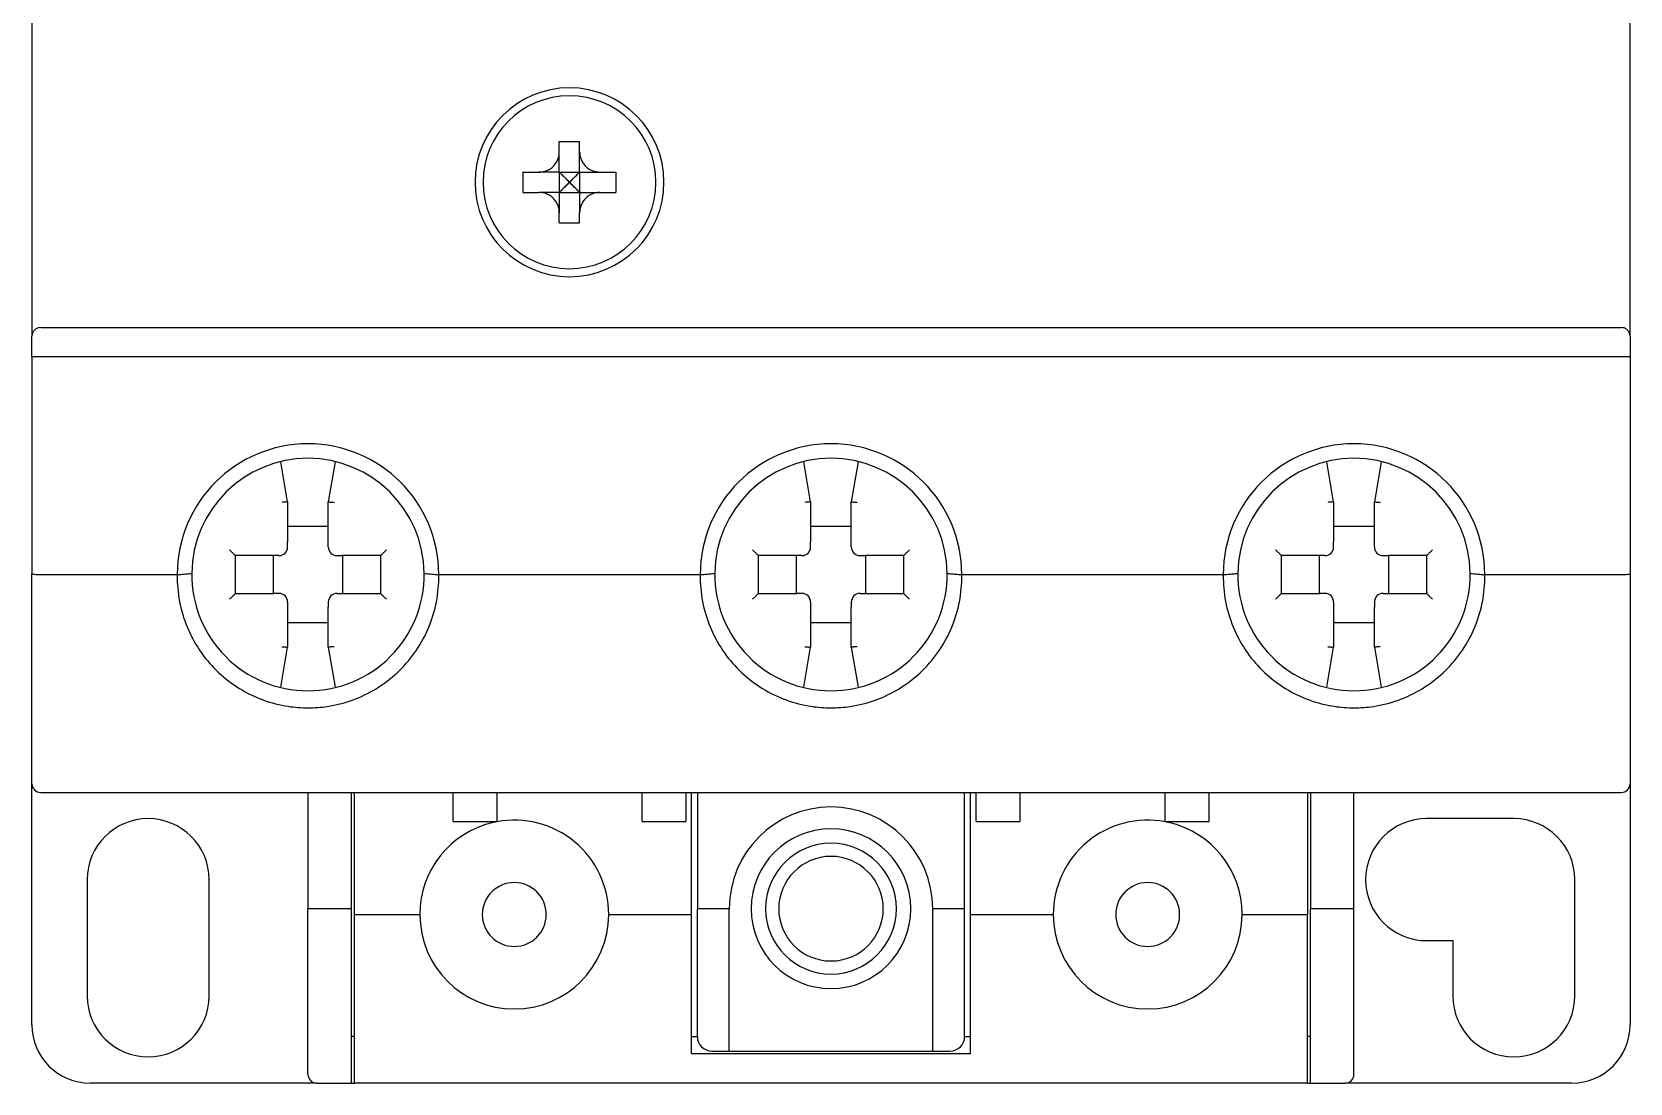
# Model space of a CAD drawing. Header units: inches. Extents: x 7 to 62, y 0 to 106.
# Drawn here: x 7.5 to 62.5, y 0 to 36.2 of the extents above; entities that cross this region are included whole.
import ezdxf

# ---------------------------------------------------------------- set-up
doc = ezdxf.new("R2010")
doc.units = ezdxf.units.IN

# ---------------------------------------------------------------- blocks, each defined once
blk = doc.blocks.new('MC-65A')
at = {"color": 7, "linetype": 'Continuous'}
for p, q in [((143340.945, 49847.14), (143340.945, 49833.514)), ((143395.945, 49833.514), (143395.945, 49847.14)), ((143359.095, 49839.864), (143359.095, 49840.214)), ((143359.095, 49840.214), (143359.795, 49840.214)), ((143359.095, 49840.214), (143359.795, 49840.214)), ((143359.095, 49839.864), (143359.095, 49840.214)), ((143359.795, 49839.864), (143359.795, 49840.214)), ((143359.795, 49839.864), (143359.795, 49840.214)), ((143359.095, 49839.164), (143359.095, 49839.864)), ((143359.095, 49839.164), (143359.095, 49839.864)), ((143359.795, 49839.164), (143359.795, 49839.864)), ((143359.795, 49839.164), (143359.795, 49839.864)), ((143357.845, 49839.164), (143357.845, 49838.464)), ((143357.845, 49839.164), (143358.395, 49839.164)), ((143357.845, 49839.164), (143358.395, 49839.164)), ((143357.845, 49839.164), (143357.845, 49838.464)), ((143359.095, 49839.164), (143358.395, 49839.164)), ((143359.095, 49839.164), (143358.395, 49839.164)), ((143359.095, 49839.164), (143359.095, 49838.464)), ((143359.095, 49839.164), (143359.795, 49839.164)), ((143359.095, 49839.164), (143359.795, 49839.164)), ((143359.095, 49839.164), (143359.095, 49838.464)), ((143359.795, 49839.164), (143360.495, 49839.164)), ((143359.795, 49839.164), (143359.795, 49838.464)), ((143359.795, 49839.164), (143360.495, 49839.164)), ((143359.795, 49839.164), (143359.795, 49838.464)), ((143360.495, 49839.164), (143361.045, 49839.164)), ((143360.495, 49839.164), (143361.045, 49839.164)), ((143361.045, 49839.164), (143361.045, 49838.464)), ((143361.045, 49839.164), (143361.045, 49838.464)), ((143357.845, 49838.464), (143358.395, 49838.464)), ((143357.845, 49838.464), (143358.395, 49838.464)), ((143359.095, 49838.464), (143358.395, 49838.464)), ((143359.095, 49838.464), (143358.395, 49838.464)), ((143359.095, 49838.464), (143359.095, 49837.764)), ((143359.095, 49838.464), (143359.795, 49838.464)), ((143359.095, 49838.464), (143359.795, 49838.464)), ((143359.095, 49838.464), (143359.095, 49837.764)), ((143359.795, 49838.464), (143360.495, 49838.464)), ((143359.795, 49838.464), (143359.795, 49837.764)), ((143359.795, 49838.464), (143359.795, 49837.764)), ((143359.795, 49838.464), (143360.495, 49838.464)), ((143360.495, 49838.464), (143361.045, 49838.464)), ((143360.495, 49838.464), (143361.045, 49838.464)), ((143359.095, 49837.414), (143359.095, 49837.764)), ((143359.095, 49837.414), (143359.095, 49837.764)), ((143359.795, 49837.414), (143359.795, 49837.764)), ((143359.795, 49837.414), (143359.795, 49837.764)), ((143359.095, 49837.414), (143359.795, 49837.414)), ((143359.095, 49837.414), (143359.795, 49837.414)), ((143340.945, 49832.814), (143340.945, 49833.514)), ((143341.245, 49833.814), (143395.645, 49833.814)), ((143395.945, 49833.514), (143395.945, 49832.814)), ((143340.945, 49832.814), (143395.945, 49832.814)), ((143340.945, 49832.814), (143340.945, 49825.34)), ((143395.945, 49832.814), (143395.945, 49825.34)), ((143395.945, 49832.814), (143395.945, 49825.34)), ((143349.745, 49827.814), (143349.514, 49829.19)), ((143351.377, 49829.19), (143351.145, 49827.814)), ((143367.745, 49827.814), (143367.514, 49829.19)), ((143369.377, 49829.19), (143369.145, 49827.814)), ((143385.745, 49827.814), (143385.514, 49829.19)), ((143387.377, 49829.19), (143387.145, 49827.814)), ((143349.745, 49827.814), (143349.745, 49826.435)), ((143349.745, 49827.814), (143349.745, 49826.435)), ((143351.145, 49826.435), (143351.145, 49827.814)), ((143351.145, 49826.435), (143351.145, 49827.814)), ((143367.745, 49827.814), (143367.745, 49826.435)), ((143367.745, 49827.814), (143367.745, 49826.435)), ((143369.145, 49826.435), (143369.145, 49827.814)), ((143369.145, 49826.435), (143369.145, 49827.814)), ((143385.745, 49827.814), (143385.745, 49826.435)), ((143385.745, 49827.814), (143385.745, 49826.435)), ((143387.145, 49826.435), (143387.145, 49827.814)), ((143387.145, 49826.435), (143387.145, 49827.814)), ((143351.145, 49826.964), (143349.745, 49826.964)), ((143369.145, 49826.964), (143367.745, 49826.964)), ((143387.145, 49826.964), (143385.745, 49826.964)), ((143349.745, 49826.264), (143349.745, 49826.435)), ((143351.145, 49826.264), (143351.145, 49826.435)), ((143367.745, 49826.264), (143367.745, 49826.435)), ((143369.145, 49826.264), (143369.145, 49826.435)), ((143385.745, 49826.264), (143385.745, 49826.435)), ((143387.145, 49826.264), (143387.145, 49826.435)), ((143349.275, 49825.964), (143347.945, 49825.964)), ((143349.275, 49825.964), (143347.945, 49825.964)), ((143347.945, 49824.664), (143347.945, 49825.964)), ((143349.245, 49825.964), (143349.245, 49824.664)), ((143349.445, 49825.964), (143349.275, 49825.964)), ((143351.445, 49825.964), (143351.616, 49825.964)), ((143352.945, 49825.964), (143351.616, 49825.964)), ((143352.945, 49825.964), (143351.616, 49825.964)), ((143351.645, 49824.664), (143351.645, 49825.964)), ((143352.945, 49825.964), (143352.945, 49824.664)), ((143367.275, 49825.964), (143365.945, 49825.964)), ((143367.275, 49825.964), (143365.945, 49825.964)), ((143365.945, 49824.664), (143365.945, 49825.964)), ((143367.245, 49825.964), (143367.245, 49824.664)), ((143367.445, 49825.964), (143367.275, 49825.964)), ((143369.445, 49825.964), (143369.616, 49825.964)), ((143370.945, 49825.964), (143369.616, 49825.964)), ((143370.945, 49825.964), (143369.616, 49825.964)), ((143369.645, 49824.664), (143369.645, 49825.964)), ((143370.945, 49825.964), (143370.945, 49824.664)), ((143383.945, 49824.664), (143383.945, 49825.964)), ((143385.275, 49825.964), (143383.945, 49825.964)), ((143385.275, 49825.964), (143383.945, 49825.964)), ((143385.245, 49825.964), (143385.245, 49824.664)), ((143385.445, 49825.964), (143385.275, 49825.964)), ((143387.445, 49825.964), (143387.616, 49825.964)), ((143388.945, 49825.964), (143387.616, 49825.964)), ((143388.945, 49825.964), (143387.616, 49825.964)), ((143387.645, 49824.664), (143387.645, 49825.964)), ((143388.945, 49825.964), (143388.945, 49824.664)), ((143340.945, 49818.114), (143340.945, 49825.34)), ((143340.945, 49818.114), (143340.945, 49825.34)), ((143341.245, 49825.314), (143345.945, 49825.314)), ((143354.945, 49825.314), (143363.945, 49825.314)), ((143372.945, 49825.314), (143381.945, 49825.314)), ((143390.945, 49825.314), (143395.645, 49825.314)), ((143395.945, 49825.34), (143395.945, 49818.114)), ((143347.945, 49824.664), (143349.275, 49824.664)), ((143347.945, 49824.664), (143349.275, 49824.664)), ((143349.445, 49824.664), (143349.275, 49824.664)), ((143351.445, 49824.664), (143351.616, 49824.664)), ((143351.616, 49824.664), (143352.945, 49824.664)), ((143351.616, 49824.664), (143352.945, 49824.664)), ((143365.945, 49824.664), (143367.275, 49824.664)), ((143365.945, 49824.664), (143367.275, 49824.664)), ((143367.445, 49824.664), (143367.275, 49824.664)), ((143369.445, 49824.664), (143369.616, 49824.664)), ((143369.616, 49824.664), (143370.945, 49824.664)), ((143369.616, 49824.664), (143370.945, 49824.664)), ((143383.945, 49824.664), (143385.275, 49824.664)), ((143383.945, 49824.664), (143385.275, 49824.664)), ((143385.445, 49824.664), (143385.275, 49824.664)), ((143387.445, 49824.664), (143387.616, 49824.664)), ((143387.616, 49824.664), (143388.945, 49824.664)), ((143387.616, 49824.664), (143388.945, 49824.664)), ((143349.745, 49824.364), (143349.745, 49824.193)), ((143349.745, 49824.193), (143349.745, 49822.814)), ((143349.745, 49824.193), (143349.745, 49822.814)), ((143351.145, 49824.364), (143351.145, 49824.193)), ((143351.145, 49822.814), (143351.145, 49824.193)), ((143351.145, 49822.814), (143351.145, 49824.193)), ((143367.745, 49824.364), (143367.745, 49824.193)), ((143367.745, 49824.193), (143367.745, 49822.814)), ((143367.745, 49824.193), (143367.745, 49822.814)), ((143369.145, 49824.364), (143369.145, 49824.193)), ((143369.145, 49822.814), (143369.145, 49824.193)), ((143369.145, 49822.814), (143369.145, 49824.193)), ((143385.745, 49824.364), (143385.745, 49824.193)), ((143385.745, 49824.193), (143385.745, 49822.814)), ((143385.745, 49824.193), (143385.745, 49822.814)), ((143387.145, 49824.364), (143387.145, 49824.193)), ((143387.145, 49822.814), (143387.145, 49824.193)), ((143387.145, 49822.814), (143387.145, 49824.193)), ((143349.745, 49823.664), (143351.145, 49823.664)), ((143367.745, 49823.664), (143369.145, 49823.664)), ((143385.745, 49823.664), (143387.145, 49823.664)), ((143349.514, 49821.438), (143349.745, 49822.814)), ((143351.145, 49822.814), (143351.377, 49821.438)), ((143367.514, 49821.438), (143367.745, 49822.814)), ((143369.145, 49822.814), (143369.377, 49821.438)), ((143385.514, 49821.438), (143385.745, 49822.814)), ((143387.145, 49822.814), (143387.377, 49821.438)), ((143340.945, 49809.814), (143340.945, 49818.114)), ((143395.945, 49818.114), (143395.945, 49809.814)), ((143341.245, 49817.814), (143395.645, 49817.814)), ((143350.445, 49817.814), (143350.445, 49813.814)), ((143351.945, 49813.814), (143351.945, 49817.814)), ((143352.045, 49813.814), (143352.045, 49817.814)), ((143355.445, 49816.814), (143355.445, 49817.814)), ((143356.945, 49817.814), (143356.945, 49816.814)), ((143361.945, 49816.814), (143361.945, 49817.814)), ((143363.445, 49817.814), (143363.445, 49816.814)), ((143363.645, 49813.614), (143363.645, 49817.814)), ((143363.845, 49817.814), (143363.845, 49813.814)), ((143373.045, 49813.814), (143373.045, 49817.814)), ((143373.245, 49813.614), (143373.245, 49817.814)), ((143373.445, 49816.814), (143373.445, 49817.814)), ((143374.945, 49817.814), (143374.945, 49816.814)), ((143379.945, 49816.814), (143379.945, 49817.814)), ((143381.445, 49817.814), (143381.445, 49816.814)), ((143384.845, 49817.814), (143384.845, 49813.814)), ((143384.945, 49817.814), (143384.945, 49813.814)), ((143386.445, 49813.814), (143386.445, 49817.814)), ((143355.445, 49816.814), (143356.945, 49816.814)), ((143361.945, 49816.814), (143363.445, 49816.814)), ((143373.445, 49816.814), (143374.945, 49816.814)), ((143379.945, 49816.814), (143381.445, 49816.814)), ((143391.945, 49816.914), (143388.945, 49816.914)), ((143342.845, 49814.814), (143342.845, 49810.814)), ((143347.045, 49810.814), (143347.045, 49814.814)), ((143394.045, 49810.814), (143394.045, 49814.814)), ((143350.445, 49808.114), (143350.445, 49813.814)), ((143351.945, 49813.814), (143350.445, 49813.814)), ((143351.945, 49813.614), (143351.945, 49813.814)), ((143351.945, 49807.814), (143351.945, 49813.614)), ((143352.045, 49813.614), (143352.045, 49813.814)), ((143352.045, 49807.814), (143352.045, 49813.614)), ((143352.045, 49813.614), (143354.295, 49813.614)), ((143360.795, 49813.614), (143363.645, 49813.614)), ((143363.645, 49808.814), (143363.645, 49813.614)), ((143363.845, 49809.414), (143363.845, 49813.814)), ((143364.945, 49813.814), (143363.845, 49813.814)), ((143364.945, 49808.914), (143364.945, 49813.814)), ((143373.045, 49813.814), (143371.945, 49813.814)), ((143371.945, 49808.914), (143371.945, 49813.814)), ((143373.045, 49809.414), (143373.045, 49813.814)), ((143373.245, 49808.814), (143373.245, 49813.614)), ((143373.245, 49813.614), (143376.095, 49813.614)), ((143382.595, 49813.614), (143384.845, 49813.614)), ((143384.845, 49813.814), (143384.845, 49813.614)), ((143384.845, 49807.814), (143384.845, 49813.614)), ((143386.445, 49813.814), (143384.945, 49813.814)), ((143384.945, 49813.614), (143384.945, 49813.814)), ((143384.945, 49807.814), (143384.945, 49813.614)), ((143386.445, 49808.114), (143386.445, 49813.814)), ((143388.945, 49812.714), (143389.845, 49812.714)), ((143389.845, 49812.714), (143389.845, 49810.814)), ((143352.045, 49809.414), (143351.945, 49809.414)), ((143363.645, 49809.414), (143363.845, 49809.414)), ((143373.045, 49809.414), (143373.245, 49809.414)), ((143384.945, 49809.414), (143384.845, 49809.414)), ((143364.345, 49808.814), (143363.645, 49808.814)), ((143364.345, 49808.914), (143364.945, 49808.914)), ((143364.945, 49808.814), (143364.345, 49808.814)), ((143364.945, 49808.914), (143371.945, 49808.914)), ((143371.945, 49808.814), (143364.945, 49808.814)), ((143371.945, 49808.914), (143372.545, 49808.914)), ((143372.545, 49808.814), (143371.945, 49808.814)), ((143373.245, 49808.814), (143372.545, 49808.814)), ((143350.745, 49807.814), (143342.945, 49807.814)), ((143350.745, 49807.814), (143351.945, 49807.814)), ((143351.945, 49807.814), (143352.045, 49807.814)), ((143384.845, 49807.814), (143352.045, 49807.814)), ((143384.845, 49807.814), (143384.945, 49807.814)), ((143384.945, 49807.814), (143386.145, 49807.814)), ((143393.945, 49807.814), (143386.145, 49807.814))]:
    blk.add_line(p, q, dxfattribs=at)
for centre, radius, start, end in [((143359.445, 49838.814), 3.25, 0, 180), ((143359.445, 49838.814), 2.975, 0, 180), ((143359.445, 49838.814), 3.25, 180, 0), ((143359.445, 49838.814), 2.975, 180, 0), ((143350.445, 49825.314), 4.5, 0, 180), ((143368.445, 49825.314), 4.5, 0, 180), ((143386.445, 49825.314), 4.5, 0, 180), ((143350.445, 49825.314), 4, 90, 179.4428), ((143350.445, 49825.314), 4, 0.5582, 90), ((143368.445, 49825.314), 4, 90, 179.4428), ((143368.445, 49825.314), 4, 0.5582, 90), ((143386.445, 49825.314), 4, 90, 179.4428), ((143386.445, 49825.314), 4, 0.5582, 90), ((143349.445, 49826.264), 0.3, 270, 0), ((143349.445, 49826.264), 0.3, 270, 0), ((143351.445, 49826.264), 0.3, 180, 270), ((143351.445, 49826.264), 0.3, 180, 270), ((143367.445, 49826.264), 0.3, 270, 0), ((143367.445, 49826.264), 0.3, 270, 0), ((143369.445, 49826.264), 0.3, 180, 270), ((143369.445, 49826.264), 0.3, 180, 270), ((143385.445, 49826.264), 0.3, 270, 0), ((143385.445, 49826.264), 0.3, 270, 0), ((143387.445, 49826.264), 0.3, 180, 270), ((143387.445, 49826.264), 0.3, 180, 270), ((143350.445, 49825.314), 4, 179.4428, 270), ((143350.445, 49825.314), 4, 270, 0.5582), ((143368.445, 49825.314), 4, 179.4428, 270), ((143368.445, 49825.314), 4, 270, 0.5582), ((143386.445, 49825.314), 4, 179.4428, 270), ((143386.445, 49825.314), 4, 270, 0.5582), ((143349.445, 49824.364), 0.3, 0, 90), ((143349.445, 49824.364), 0.3, 0, 90), ((143351.445, 49824.364), 0.3, 90, 180), ((143351.445, 49824.364), 0.3, 90, 180), ((143367.445, 49824.364), 0.3, 0, 90), ((143367.445, 49824.364), 0.3, 0, 90), ((143369.445, 49824.364), 0.3, 90, 180), ((143369.445, 49824.364), 0.3, 90, 180), ((143385.445, 49824.364), 0.3, 0, 90), ((143385.445, 49824.364), 0.3, 0, 90), ((143387.445, 49824.364), 0.3, 90, 180), ((143387.445, 49824.364), 0.3, 90, 180), ((143341.245, 49818.114), 0.3, 180, 270), ((143395.645, 49818.114), 0.3, 270, 0), ((143344.945, 49814.814), 2.1, 0, 180), ((143357.545, 49813.614), 3.25, 100.6423, 102.8571), ((143357.545, 49813.614), 3.25, 0, 100.6423), ((143368.445, 49813.814), 3.5, 0, 180), ((143379.345, 49813.614), 3.25, 79.3577, 180), ((143379.345, 49813.614), 3.25, 77.1429, 79.3577), ((143388.945, 49814.814), 2.1, 90, 270), ((143391.945, 49814.814), 2.1, 0, 90), ((143357.545, 49813.614), 3.25, 102.8571, 180), ((143368.445, 49813.814), 2.75, 0, 180), ((143379.345, 49813.614), 3.25, 0, 77.1429), ((143368.445, 49813.814), 2.25, 0, 180), ((143368.445, 49813.814), 1.8, 0, 180), ((143357.545, 49813.614), 1.1, 0, 180), ((143379.345, 49813.614), 1.1, 0, 180), ((143357.545, 49813.614), 3.25, 180, 0), ((143357.545, 49813.614), 1.1, 180, 0), ((143368.445, 49813.814), 2.75, 180, 0), ((143368.445, 49813.814), 2.25, 180, 0), ((143368.445, 49813.814), 1.8, 180, 0), ((143379.345, 49813.614), 3.25, 180, 0), ((143379.345, 49813.614), 1.1, 180, 0), ((143344.945, 49810.814), 2.1, 180, 0), ((143391.945, 49810.814), 2.1, 180, 0), ((143342.945, 49809.814), 2, 180, 270), ((143393.945, 49809.814), 2, 270, 0), ((143364.345, 49809.414), 0.5, 180, 270), ((143372.545, 49809.414), 0.5, 270, 0), ((143350.745, 49808.114), 0.3, 180, 270), ((143386.145, 49808.114), 0.3, 270, 0)]:
    blk.add_arc(centre, radius, start, end, dxfattribs=at)
for points, knots in [([(143358.395, 49839.164), (143358.449, 49839.164), (143358.556, 49839.175), (143358.706, 49839.227), (143358.839, 49839.31), (143358.949, 49839.42), (143359.032, 49839.553), (143359.084, 49839.704), (143359.095, 49839.81), (143359.095, 49839.864)], [0, 0, 0, 0, 0.161022, 0.318559, 0.472641, 0.627515, 0.781598, 0.939134, 1.100156, 1.100156, 1.100156, 1.100156]), ([(143358.395, 49839.164), (143358.449, 49839.164), (143358.556, 49839.175), (143358.706, 49839.227), (143358.839, 49839.31), (143358.949, 49839.42), (143359.032, 49839.553), (143359.084, 49839.704), (143359.095, 49839.81), (143359.095, 49839.864)], [0, 0, 0, 0, 0.161022, 0.318559, 0.472641, 0.627515, 0.781598, 0.939134, 1.100156, 1.100156, 1.100156, 1.100156]), ([(143359.795, 49839.864), (143359.795, 49839.81), (143359.807, 49839.704), (143359.859, 49839.553), (143359.942, 49839.42), (143360.052, 49839.31), (143360.185, 49839.227), (143360.335, 49839.175), (143360.442, 49839.164), (143360.495, 49839.164)], [0, 0, 0, 0, 0.161022, 0.318559, 0.472641, 0.627515, 0.781598, 0.939134, 1.100156, 1.100156, 1.100156, 1.100156]), ([(143359.795, 49839.864), (143359.795, 49839.81), (143359.807, 49839.704), (143359.859, 49839.553), (143359.942, 49839.42), (143360.052, 49839.31), (143360.185, 49839.227), (143360.335, 49839.175), (143360.442, 49839.164), (143360.495, 49839.164)], [0, 0, 0, 0, 0.161022, 0.318559, 0.472641, 0.627515, 0.781598, 0.939134, 1.100156, 1.100156, 1.100156, 1.100156]), ([(143359.095, 49839.164), (143359.134, 49839.126), (143359.211, 49839.049), (143359.327, 49838.932), (143359.406, 49838.853), (143359.445, 49838.814)], [0, 0, 0, 0, 0.1618825, 0.327047, 0.4949747, 0.4949747, 0.4949747, 0.4949747]), ([(143359.095, 49839.164), (143359.134, 49839.126), (143359.211, 49839.049), (143359.327, 49838.932), (143359.406, 49838.853), (143359.445, 49838.814)], [0, 0, 0, 0, 0.1618825, 0.327047, 0.4949747, 0.4949747, 0.4949747, 0.4949747]), ([(143359.445, 49838.814), (143359.406, 49838.774), (143359.327, 49838.696), (143359.211, 49838.579), (143359.134, 49838.502), (143359.095, 49838.464)], [0, 0, 0, 0, 0.1679277, 0.3330923, 0.4949747, 0.4949747, 0.4949747, 0.4949747]), ([(143359.445, 49838.814), (143359.406, 49838.774), (143359.327, 49838.696), (143359.211, 49838.579), (143359.134, 49838.502), (143359.095, 49838.464)], [0, 0, 0, 0, 0.1679277, 0.3330923, 0.4949747, 0.4949747, 0.4949747, 0.4949747]), ([(143359.445, 49838.814), (143359.485, 49838.853), (143359.564, 49838.932), (143359.68, 49839.049), (143359.757, 49839.126), (143359.795, 49839.164)], [0, 0, 0, 0, 0.1679429, 0.3331074, 0.4949747, 0.4949747, 0.4949747, 0.4949747]), ([(143359.445, 49838.814), (143359.485, 49838.853), (143359.564, 49838.932), (143359.68, 49839.049), (143359.757, 49839.126), (143359.795, 49839.164)], [0, 0, 0, 0, 0.1679429, 0.3331074, 0.4949747, 0.4949747, 0.4949747, 0.4949747]), ([(143359.795, 49838.464), (143359.757, 49838.502), (143359.68, 49838.579), (143359.564, 49838.696), (143359.485, 49838.774), (143359.445, 49838.814)], [0, 0, 0, 0, 0.1618624, 0.3270268, 0.4949747, 0.4949747, 0.4949747, 0.4949747]), ([(143359.795, 49838.464), (143359.757, 49838.502), (143359.68, 49838.579), (143359.564, 49838.696), (143359.485, 49838.774), (143359.445, 49838.814)], [0, 0, 0, 0, 0.1618624, 0.3270268, 0.4949747, 0.4949747, 0.4949747, 0.4949747]), ([(143359.095, 49837.764), (143359.095, 49837.818), (143359.084, 49837.924), (143359.032, 49838.074), (143358.949, 49838.207), (143358.839, 49838.317), (143358.706, 49838.4), (143358.556, 49838.452), (143358.449, 49838.464), (143358.395, 49838.464)], [0, 0, 0, 0, 0.161022, 0.318559, 0.472641, 0.627515, 0.781598, 0.939134, 1.100156, 1.100156, 1.100156, 1.100156]), ([(143359.095, 49837.764), (143359.095, 49837.818), (143359.084, 49837.924), (143359.032, 49838.074), (143358.949, 49838.207), (143358.839, 49838.317), (143358.706, 49838.4), (143358.556, 49838.452), (143358.449, 49838.464), (143358.395, 49838.464)], [0, 0, 0, 0, 0.161022, 0.318559, 0.472641, 0.627515, 0.781598, 0.939134, 1.100156, 1.100156, 1.100156, 1.100156]), ([(143360.495, 49838.464), (143360.442, 49838.464), (143360.335, 49838.452), (143360.185, 49838.4), (143360.052, 49838.317), (143359.942, 49838.207), (143359.859, 49838.074), (143359.807, 49837.924), (143359.795, 49837.818), (143359.795, 49837.764)], [0, 0, 0, 0, 0.161022, 0.318559, 0.472641, 0.627515, 0.781598, 0.939134, 1.100156, 1.100156, 1.100156, 1.100156]), ([(143360.495, 49838.464), (143360.442, 49838.464), (143360.335, 49838.452), (143360.185, 49838.4), (143360.052, 49838.317), (143359.942, 49838.207), (143359.859, 49838.074), (143359.807, 49837.924), (143359.795, 49837.818), (143359.795, 49837.764)], [0, 0, 0, 0, 0.161022, 0.318559, 0.472641, 0.627515, 0.781598, 0.939134, 1.100156, 1.100156, 1.100156, 1.100156]), ([(143341.245, 49833.814), (143341.214, 49833.814), (143341.152, 49833.804), (143341.068, 49833.762), (143341.001, 49833.696), (143340.956, 49833.611), (143340.945, 49833.547), (143340.945, 49833.514)], [0, 0, 0, 0, 0.0931303, 0.1862659, 0.2768279, 0.3704977, 0.4692985, 0.4692985, 0.4692985, 0.4692985]), ([(143395.945, 49833.514), (143395.945, 49833.547), (143395.935, 49833.611), (143395.89, 49833.696), (143395.823, 49833.762), (143395.739, 49833.804), (143395.677, 49833.814), (143395.645, 49833.814)], [0, 0, 0, 0, 0.0988008, 0.1924706, 0.2830326, 0.3761682, 0.4692985, 0.4692985, 0.4692985, 0.4692985]), ([(143349.745, 49827.814), (143349.74, 49827.813), (143349.721, 49827.812), (143349.68, 49827.808), (143349.618, 49827.803), (143349.571, 49827.799), (143349.545, 49827.797)], [0, 0, 0, 0, 0.0153317, 0.058919, 0.1240255, 0.2006966, 0.2006966, 0.2006966, 0.2006966]), ([(143351.145, 49827.814), (143351.151, 49827.813), (143351.17, 49827.812), (143351.211, 49827.808), (143351.273, 49827.803), (143351.32, 49827.799), (143351.345, 49827.797)], [0, 0, 0, 0, 0.0153317, 0.058919, 0.1240255, 0.2006966, 0.2006966, 0.2006966, 0.2006966]), ([(143367.745, 49827.814), (143367.74, 49827.813), (143367.721, 49827.812), (143367.68, 49827.808), (143367.618, 49827.803), (143367.571, 49827.799), (143367.545, 49827.797)], [0, 0, 0, 0, 0.0153317, 0.058919, 0.1240255, 0.2006966, 0.2006966, 0.2006966, 0.2006966]), ([(143369.145, 49827.814), (143369.151, 49827.813), (143369.17, 49827.812), (143369.211, 49827.808), (143369.273, 49827.803), (143369.32, 49827.799), (143369.345, 49827.797)], [0, 0, 0, 0, 0.0153317, 0.058919, 0.1240255, 0.2006966, 0.2006966, 0.2006966, 0.2006966]), ([(143385.745, 49827.814), (143385.74, 49827.813), (143385.721, 49827.812), (143385.68, 49827.808), (143385.618, 49827.803), (143385.571, 49827.799), (143385.545, 49827.797)], [0, 0, 0, 0, 0.0153317, 0.058919, 0.1240255, 0.2006966, 0.2006966, 0.2006966, 0.2006966]), ([(143387.145, 49827.814), (143387.151, 49827.813), (143387.17, 49827.812), (143387.211, 49827.808), (143387.273, 49827.803), (143387.32, 49827.799), (143387.345, 49827.797)], [0, 0, 0, 0, 0.0153317, 0.058919, 0.1240255, 0.2006966, 0.2006966, 0.2006966, 0.2006966]), ([(143347.945, 49825.964), (143347.942, 49825.967), (143347.93, 49825.98), (143347.906, 49826.004), (143347.872, 49826.038), (143347.832, 49826.078), (143347.789, 49826.12), (143347.76, 49826.149), (143347.745, 49826.164)], [0, 0, 0, 0, 0.0149643, 0.0517887, 0.1018339, 0.1596822, 0.2213271, 0.2828427, 0.2828427, 0.2828427, 0.2828427]), ([(143353.145, 49826.164), (143353.131, 49826.149), (143353.102, 49826.12), (143353.059, 49826.078), (143353.019, 49826.038), (143352.985, 49826.004), (143352.961, 49825.98), (143352.949, 49825.967), (143352.945, 49825.964)], [0, 0, 0, 0, 0.0615156, 0.1231606, 0.1810088, 0.231054, 0.2678784, 0.2828427, 0.2828427, 0.2828427, 0.2828427]), ([(143365.945, 49825.964), (143365.942, 49825.967), (143365.93, 49825.98), (143365.906, 49826.004), (143365.872, 49826.038), (143365.832, 49826.078), (143365.789, 49826.12), (143365.76, 49826.149), (143365.745, 49826.164)], [0, 0, 0, 0, 0.0149643, 0.0517887, 0.1018339, 0.1596822, 0.2213271, 0.2828427, 0.2828427, 0.2828427, 0.2828427]), ([(143371.145, 49826.164), (143371.131, 49826.149), (143371.102, 49826.12), (143371.059, 49826.078), (143371.019, 49826.038), (143370.985, 49826.004), (143370.961, 49825.98), (143370.949, 49825.967), (143370.945, 49825.964)], [0, 0, 0, 0, 0.0615156, 0.1231606, 0.1810088, 0.231054, 0.2678784, 0.2828427, 0.2828427, 0.2828427, 0.2828427]), ([(143383.945, 49825.964), (143383.942, 49825.967), (143383.93, 49825.98), (143383.906, 49826.004), (143383.872, 49826.038), (143383.832, 49826.078), (143383.789, 49826.12), (143383.76, 49826.149), (143383.745, 49826.164)], [0, 0, 0, 0, 0.0149643, 0.0517887, 0.1018339, 0.1596822, 0.2213271, 0.2828427, 0.2828427, 0.2828427, 0.2828427]), ([(143389.145, 49826.164), (143389.131, 49826.149), (143389.102, 49826.12), (143389.059, 49826.078), (143389.019, 49826.038), (143388.985, 49826.004), (143388.961, 49825.98), (143388.949, 49825.967), (143388.945, 49825.964)], [0, 0, 0, 0, 0.0615156, 0.1231606, 0.1810088, 0.231054, 0.2678784, 0.2828427, 0.2828427, 0.2828427, 0.2828427]), ([(143340.945, 49825.34), (143340.945, 49825.332), (143340.99, 49825.329), (143341.039, 49825.319), (143341.138, 49825.315), (143341.207, 49825.314), (143341.245, 49825.314)], [0, 0, 0, 0, 0.0248578, 0.0903121, 0.1878135, 0.3028517, 0.3028517, 0.3028517, 0.3028517]), ([(143345.946, 49825.314), (143345.945, 49825.27), (143345.944, 49824.922), (143346.017, 49824.269), (143346.3, 49823.399), (143346.751, 49822.605), (143347.35, 49821.919), (143348.075, 49821.366), (143348.891, 49820.972), (143349.695, 49820.767), (143350.219, 49820.727), (143350.445, 49820.727)], [0, 0, 0, 0, 0.130937, 1.044186, 1.954991, 2.859112, 3.762926, 4.67151, 5.575891, 6.463527, 7.144069, 7.144069, 7.144069, 7.144069]), ([(143345.946, 49825.314), (143346.002, 49825.318), (143346.114, 49825.321), (143346.28, 49825.338), (143346.391, 49825.347), (143346.446, 49825.353)], [0, 0, 0, 0, 0.168819, 0.3361386, 0.5017611, 0.5017611, 0.5017611, 0.5017611]), ([(143350.445, 49820.727), (143350.668, 49820.727), (143351.187, 49820.766), (143351.988, 49820.967), (143352.806, 49821.36), (143353.533, 49821.911), (143354.135, 49822.598), (143354.588, 49823.391), (143354.873, 49824.262), (143354.947, 49824.918), (143354.946, 49825.268), (143354.945, 49825.314)], [0, 0, 0, 0, 0.666683, 1.555472, 2.461017, 3.370722, 4.275631, 5.18091, 6.092917, 7.007321, 7.144067, 7.144067, 7.144067, 7.144067]), ([(143354.445, 49825.353), (143354.5, 49825.347), (143354.611, 49825.338), (143354.777, 49825.321), (143354.889, 49825.318), (143354.945, 49825.314)], [0, 0, 0, 0, 0.165564, 0.3328837, 0.5017573, 0.5017573, 0.5017573, 0.5017573]), ([(143363.946, 49825.314), (143363.945, 49825.27), (143363.944, 49824.922), (143364.017, 49824.269), (143364.3, 49823.399), (143364.751, 49822.605), (143365.35, 49821.919), (143366.075, 49821.366), (143366.891, 49820.972), (143367.695, 49820.767), (143368.219, 49820.727), (143368.445, 49820.727)], [0, 0, 0, 0, 0.130937, 1.044186, 1.954991, 2.859112, 3.762926, 4.67151, 5.575891, 6.463527, 7.144069, 7.144069, 7.144069, 7.144069]), ([(143363.946, 49825.314), (143364.002, 49825.318), (143364.114, 49825.321), (143364.28, 49825.338), (143364.391, 49825.347), (143364.446, 49825.353)], [0, 0, 0, 0, 0.168819, 0.3361386, 0.5017611, 0.5017611, 0.5017611, 0.5017611]), ([(143368.445, 49820.727), (143368.668, 49820.727), (143369.187, 49820.766), (143369.988, 49820.967), (143370.806, 49821.36), (143371.533, 49821.911), (143372.135, 49822.598), (143372.588, 49823.391), (143372.873, 49824.262), (143372.947, 49824.918), (143372.946, 49825.268), (143372.945, 49825.314)], [0, 0, 0, 0, 0.666683, 1.555472, 2.461017, 3.370722, 4.275631, 5.18091, 6.092917, 7.007321, 7.144067, 7.144067, 7.144067, 7.144067]), ([(143372.445, 49825.353), (143372.5, 49825.347), (143372.611, 49825.338), (143372.777, 49825.321), (143372.889, 49825.318), (143372.945, 49825.314)], [0, 0, 0, 0, 0.165564, 0.3328837, 0.5017573, 0.5017573, 0.5017573, 0.5017573]), ([(143381.946, 49825.314), (143381.945, 49825.27), (143381.944, 49824.922), (143382.017, 49824.269), (143382.3, 49823.399), (143382.751, 49822.605), (143383.35, 49821.919), (143384.075, 49821.366), (143384.891, 49820.972), (143385.695, 49820.767), (143386.219, 49820.727), (143386.445, 49820.727)], [0, 0, 0, 0, 0.130937, 1.044186, 1.954991, 2.859112, 3.762926, 4.67151, 5.575891, 6.463527, 7.144069, 7.144069, 7.144069, 7.144069]), ([(143381.946, 49825.314), (143382.002, 49825.318), (143382.114, 49825.321), (143382.28, 49825.338), (143382.391, 49825.347), (143382.446, 49825.353)], [0, 0, 0, 0, 0.168819, 0.3361386, 0.5017611, 0.5017611, 0.5017611, 0.5017611]), ([(143386.445, 49820.727), (143386.668, 49820.727), (143387.187, 49820.766), (143387.988, 49820.967), (143388.806, 49821.36), (143389.533, 49821.911), (143390.135, 49822.598), (143390.588, 49823.391), (143390.873, 49824.262), (143390.947, 49824.918), (143390.946, 49825.268), (143390.945, 49825.314)], [0, 0, 0, 0, 0.666683, 1.555472, 2.461017, 3.370722, 4.275631, 5.18091, 6.092917, 7.007321, 7.144067, 7.144067, 7.144067, 7.144067]), ([(143390.445, 49825.353), (143390.5, 49825.347), (143390.611, 49825.338), (143390.777, 49825.321), (143390.889, 49825.318), (143390.945, 49825.314)], [0, 0, 0, 0, 0.165564, 0.3328837, 0.5017573, 0.5017573, 0.5017573, 0.5017573]), ([(143395.645, 49825.314), (143395.684, 49825.314), (143395.753, 49825.315), (143395.852, 49825.319), (143395.901, 49825.329), (143395.945, 49825.332), (143395.945, 49825.34)], [0, 0, 0, 0, 0.1150382, 0.2125397, 0.2779939, 0.3028517, 0.3028517, 0.3028517, 0.3028517]), ([(143347.745, 49824.464), (143347.76, 49824.478), (143347.789, 49824.507), (143347.832, 49824.55), (143347.872, 49824.59), (143347.906, 49824.624), (143347.93, 49824.648), (143347.942, 49824.66), (143347.945, 49824.664)], [0, 0, 0, 0, 0.0615156, 0.1231606, 0.1810088, 0.231054, 0.2678784, 0.2828427, 0.2828427, 0.2828427, 0.2828427]), ([(143352.945, 49824.664), (143352.949, 49824.66), (143352.961, 49824.648), (143352.985, 49824.624), (143353.019, 49824.59), (143353.059, 49824.55), (143353.102, 49824.507), (143353.131, 49824.478), (143353.145, 49824.464)], [0, 0, 0, 0, 0.0149643, 0.0517887, 0.1018339, 0.1596822, 0.2213271, 0.2828427, 0.2828427, 0.2828427, 0.2828427]), ([(143365.745, 49824.464), (143365.76, 49824.478), (143365.789, 49824.507), (143365.832, 49824.55), (143365.872, 49824.59), (143365.906, 49824.624), (143365.93, 49824.648), (143365.942, 49824.66), (143365.945, 49824.664)], [0, 0, 0, 0, 0.0615156, 0.1231606, 0.1810088, 0.231054, 0.2678784, 0.2828427, 0.2828427, 0.2828427, 0.2828427]), ([(143370.945, 49824.664), (143370.949, 49824.66), (143370.961, 49824.648), (143370.985, 49824.624), (143371.019, 49824.59), (143371.059, 49824.55), (143371.102, 49824.507), (143371.131, 49824.478), (143371.145, 49824.464)], [0, 0, 0, 0, 0.0149643, 0.0517887, 0.1018339, 0.1596822, 0.2213271, 0.2828427, 0.2828427, 0.2828427, 0.2828427]), ([(143383.745, 49824.464), (143383.76, 49824.478), (143383.789, 49824.507), (143383.832, 49824.55), (143383.872, 49824.59), (143383.906, 49824.624), (143383.93, 49824.648), (143383.942, 49824.66), (143383.945, 49824.664)], [0, 0, 0, 0, 0.0615156, 0.1231606, 0.1810088, 0.231054, 0.2678784, 0.2828427, 0.2828427, 0.2828427, 0.2828427]), ([(143388.945, 49824.664), (143388.949, 49824.66), (143388.961, 49824.648), (143388.985, 49824.624), (143389.019, 49824.59), (143389.059, 49824.55), (143389.102, 49824.507), (143389.131, 49824.478), (143389.145, 49824.464)], [0, 0, 0, 0, 0.0149643, 0.0517887, 0.1018339, 0.1596822, 0.2213271, 0.2828427, 0.2828427, 0.2828427, 0.2828427]), ([(143349.545, 49822.831), (143349.571, 49822.828), (143349.618, 49822.825), (143349.68, 49822.819), (143349.721, 49822.816), (143349.74, 49822.814), (143349.745, 49822.814)], [0, 0, 0, 0, 0.0766711, 0.1417776, 0.1853649, 0.2006966, 0.2006966, 0.2006966, 0.2006966]), ([(143351.345, 49822.831), (143351.32, 49822.828), (143351.273, 49822.825), (143351.211, 49822.819), (143351.17, 49822.816), (143351.151, 49822.814), (143351.145, 49822.814)], [0, 0, 0, 0, 0.0766711, 0.1417776, 0.1853649, 0.2006966, 0.2006966, 0.2006966, 0.2006966]), ([(143367.545, 49822.831), (143367.571, 49822.828), (143367.618, 49822.825), (143367.68, 49822.819), (143367.721, 49822.816), (143367.74, 49822.814), (143367.745, 49822.814)], [0, 0, 0, 0, 0.0766711, 0.1417776, 0.1853649, 0.2006966, 0.2006966, 0.2006966, 0.2006966]), ([(143369.345, 49822.831), (143369.32, 49822.828), (143369.273, 49822.825), (143369.211, 49822.819), (143369.17, 49822.816), (143369.151, 49822.814), (143369.145, 49822.814)], [0, 0, 0, 0, 0.0766711, 0.1417776, 0.1853649, 0.2006966, 0.2006966, 0.2006966, 0.2006966]), ([(143385.545, 49822.831), (143385.571, 49822.828), (143385.618, 49822.825), (143385.68, 49822.819), (143385.721, 49822.816), (143385.74, 49822.814), (143385.745, 49822.814)], [0, 0, 0, 0, 0.0766711, 0.1417776, 0.1853649, 0.2006966, 0.2006966, 0.2006966, 0.2006966]), ([(143387.345, 49822.831), (143387.32, 49822.828), (143387.273, 49822.825), (143387.211, 49822.819), (143387.17, 49822.816), (143387.151, 49822.814), (143387.145, 49822.814)], [0, 0, 0, 0, 0.0766711, 0.1417776, 0.1853649, 0.2006966, 0.2006966, 0.2006966, 0.2006966])]:
    blk.add_open_spline(points, degree=3, knots=knots, dxfattribs=at)

msp = doc.modelspace()

# ---------------------------------------------------------------- block references
msp.add_blockref('MC-65A', (-143333.449, -49807.814))

doc.saveas('drawing.dxf')
